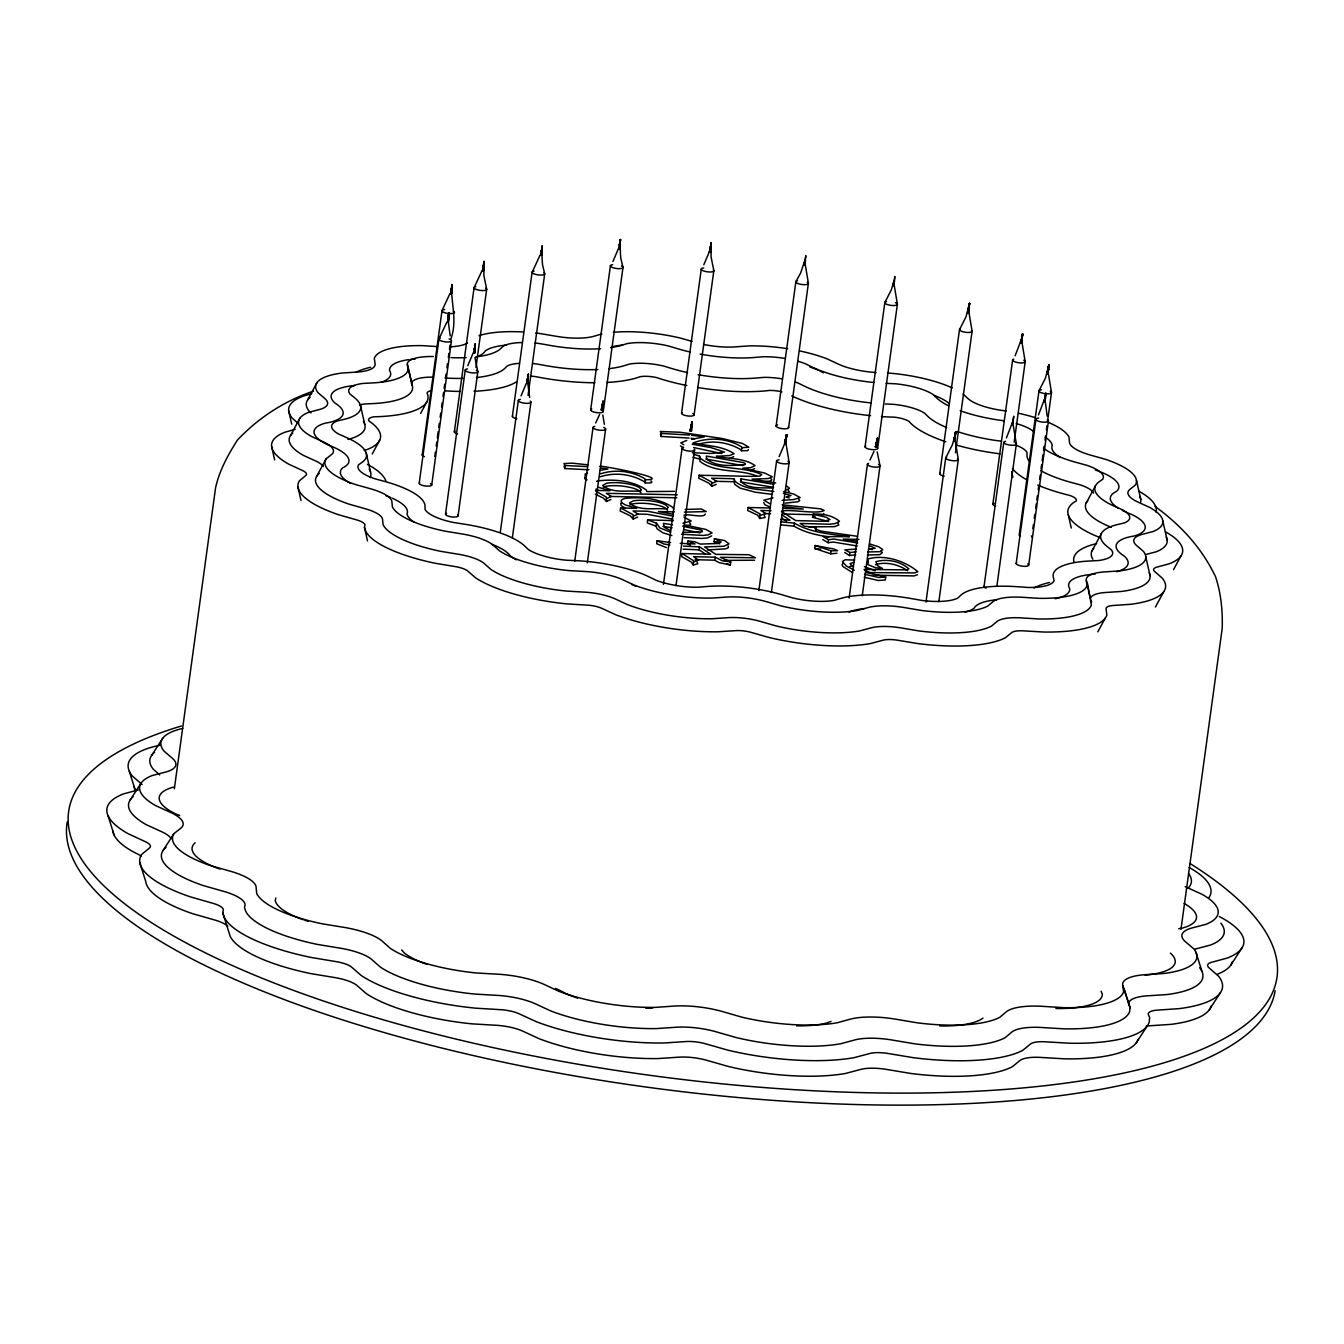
<?xml version="1.0" encoding="UTF-8"?>
<svg xmlns="http://www.w3.org/2000/svg" width="1344" height="1344" viewBox="0 0 1344 1344"><rect width="100%" height="100%" fill="white"/><g stroke="black" fill="none" stroke-linecap="round" stroke-linejoin="round"><path stroke-width="1.5" d="M710.808 247.43L710.791 248.388L711.262 242.894L709.733 252.151L711.262 242.894L711.01 256.637L713.815 270.463M955.298 436.246L955.231 437.237L955.735 431.676L953.837 440.765L955.735 431.676L954.694 440.563L955.735 431.676L954.811 437.22L955.147 436.279M967.546 312.43L969.494 303.408L968.419 312.715L969.494 303.408L967.714 312.564L969.494 303.408L969.024 308.885L969.494 303.408L966.017 316.781L959.767 329.129M691.555 427.627L692.026 422.066L690.127 430.954L692.026 422.066L690.547 430.903L691.438 426.552L691.488 431.155L692.026 422.066L691.018 427.577L692.026 422.066L691.152 427.61L691.471 426.67M876.994 442.613L876.624 447.014L877.447 438.077L875.482 447.098L877.447 438.077L875.599 446.947L876.742 442.546M894.382 281.014L894.348 281.938L894.802 276.444L893.575 285.751L894.281 281.047M1015.14 355.74L1021.793 338.335L1021.306 343.123L1022.616 333.833L1020.953 343.039L1022.616 333.833L1021.49 343.14L1022.616 333.833L1022.162 339.326L1022.179 338.402M1045.397 397.622L1045.38 398.58L1045.884 393.12L1044.322 402.36L1045.884 393.12L1044.154 402.293L1045.464 397.69M619.886 244.087L619.886 245.045L620.407 239.585L619.466 248.909L620.407 239.585L619.769 248.875L620.407 239.585L619.45 244.978L620.407 239.585L619.45 244.978L619.702 244.07M786.122 439.286L785.921 443.772L786.576 434.767L784.61 443.722L786.576 434.767L786.072 440.345L786.576 434.767L784.896 443.604L786.576 434.767L786.072 440.345L786.576 434.767L784.661 443.671L779.134 456.624M451.45 293.765L451.97 284.558L450.962 293.866L451.97 284.558L451.282 293.849L451.483 289.145C451.937 306.046 457.027 322.106 450.878 338.99M527.806 383.494L528.343 374.27L526.747 383.09L528.343 374.27L527.638 383.258L528.343 374.27M541.582 255.226L542.119 246.002L541.044 255.31L542.119 246.002L541.38 255.293L541.649 250.505L542.472 264.482L544.706 273.874L528.074 395.354M619.903 248.774L619.97 244.154L620.726 257.88L622.894 267.053M448.409 322.073L448.913 312.934L447.922 318.326L448.913 312.934L448.258 321.938L448.913 312.934L447.972 318.461L448.913 312.934L448.358 322.174L450.19 335.882M475.961 367.5L486.679 289.262L483.84 275.268L484.075 261.492L483.218 270.799L484.075 261.492L483.353 270.463L484.075 261.492L483.034 266.952L483.286 265.978M602.616 405.787L602.549 410.374L603.053 401.218L602.162 410.138L603.053 401.218L601.272 410.071L603.053 401.218L601.793 410.071L602.263 405.77M710.758 247.498L710.758 252.101M483.571 270.648L484.075 261.492L483.235 266.868L483.353 265.961M483.622 266.011L482.849 270.782L483.454 266.095M969.074 307.961L969.007 308.969L969.024 307.927M805.207 261.022L805.812 255.595L804.434 264.869L805.157 260.198M610.915 499.447L606.497 501.463L603.59 498.254L595.325 494.155M637.644 517.054L633.226 519.07L630.319 515.861L620.172 510.972L620.592 507.965L636.703 508.351L625.346 504.941L621.701 502.606L621.13 500.64A17.808 5.326 7.8 0 1 625.279 498.389C641.323 496.742 659.551 498.036 673.042 507.595L673.613 509.208M716.234 484.31L711.749 486.326L708.859 483.134L698.695 478.229L699.098 475.238L751.834 476.381L760.066 476.028L761.729 474.55C742.459 465.528 717.931 471.24 700.426 458.455L699.434 455.935L693.42 454.272M451.382 289.044L451.046 293.462L451.466 289.061M1022.162 338.369L1022.095 339.276L1022.146 338.419M359.705 404.947A32.558 9.744 7.8 0 1 364.829 403.973L372.322 403.62A79.783 23.856 7.8 0 0 412.306 385.577L407.282 363.451A39.48 11.81 7.8 0 1 433.272 356.513M411.499 383.762L411.6 382.872A32.558 9.744 7.8 0 1 433.037 377.16M1048.387 422.386A72.862 21.79 7.8 0 1 1068.967 437.002L1069.438 441.79A39.48 11.81 7.8 0 0 1091.983 455.515L1105.793 459.413A72.862 21.79 7.8 0 1 1135.277 485.1L1130.405 488.998A39.48 11.81 7.8 0 0 1139.309 502.69L1149.842 507.494A72.862 21.79 7.8 0 1 1152.782 531.619L1143.139 534.139A39.48 11.81 7.8 0 0 1137.36 546.168L1143.341 551.292A72.862 21.79 7.8 0 1 1119.384 570.931L1106.146 571.788A39.48 11.81 7.8 0 0 1086.355 580.709L1087.061 585.53A72.862 21.79 7.8 0 1 1039.097 598.332L1023.859 597.391A39.48 11.81 7.8 0 0 992.46 602.129L987.79 606.06A72.862 21.79 7.8 0 1 921.614 610.478L906.209 607.874A39.48 11.81 7.8 0 0 866.981 607.858L857.522 610.428A72.862 21.79 7.8 0 1 781.099 605.926L767.39 601.978A39.48 11.81 7.8 0 0 725.054 597.19L711.95 598.097A72.862 21.79 7.8 0 1 634.502 585.211L624.137 580.39A39.48 11.81 7.8 0 0 583.817 571.418L568.63 570.562A72.862 21.79 7.8 0 1 499.514 550.838L493.752 545.731A39.48 11.81 7.8 0 0 460.303 533.669L444.864 531.132A72.862 21.79 7.8 0 1 392.398 506.974L391.927 502.186A39.48 11.81 7.8 0 0 369.382 488.46L355.572 484.562A72.862 21.79 7.8 0 1 326.088 458.875L330.977 454.978A39.48 11.81 7.8 0 0 322.056 441.286L311.522 436.481A72.862 21.79 7.8 0 1 308.582 412.356L318.226 409.836A39.48 11.81 7.8 0 0 324.005 397.807L318.024 392.683A72.862 21.79 7.8 0 1 341.981 373.044L355.219 372.187A39.48 11.81 7.8 0 0 375.01 363.266L374.304 358.445A72.862 21.79 7.8 0 1 422.268 345.643L437.506 346.584M1087.33 582.893L1091.362 604.951A79.783 23.856 7.8 0 1 1038.845 618.962L1022.465 617.971A32.558 9.744 7.8 0 0 996.559 621.886L991.486 626.102A79.783 23.856 7.8 0 1 919.01 630.941L902.429 628.152A32.558 9.744 7.8 0 0 870.072 628.135L859.841 630.89A79.783 23.856 7.8 0 1 776.16 625.951L761.376 621.718A32.558 9.744 7.8 0 0 726.466 617.77L712.32 618.744A79.783 23.856 7.8 0 1 627.514 604.632L616.325 599.441A32.558 9.744 7.8 0 0 583.061 592.049L566.698 591.091A79.783 23.856 7.8 0 1 491.014 569.52L484.764 564.01A32.558 9.744 7.8 0 0 457.178 554.047L440.563 551.309A79.783 23.856 7.8 0 1 383.124 524.849L382.553 519.691A32.558 9.744 7.8 0 0 363.955 508.385L349.104 504.168A79.783 23.856 7.8 0 1 316.831 476.045L326.088 458.875M1185.173 886.586A49.274 14.734 7.8 0 0 1188.869 888.317L1202.023 894.298A90.938 27.199 7.8 0 1 1205.686 924.403L1193.657 927.545A49.274 14.734 7.8 0 0 1186.433 942.581L1193.892 948.965A90.938 27.199 7.8 0 1 1163.988 973.476L1147.474 974.534A49.274 14.734 7.8 0 0 1122.794 985.673L1123.651 991.687A90.938 27.199 7.8 0 1 1063.793 1007.664L1044.775 1006.488A49.274 14.734 7.8 0 0 1005.598 1012.402L999.785 1017.324A90.938 27.199 7.8 0 1 917.179 1022.818L897.96 1019.575A49.274 14.734 7.8 0 0 849.005 1019.542L837.194 1022.767A90.938 27.199 7.8 0 1 741.821 1017.139L724.718 1012.217A49.274 14.734 7.8 0 0 671.882 1006.236L655.519 1007.378A90.938 27.199 7.8 0 1 558.869 991.301L545.933 985.27A49.274 14.734 7.8 0 0 495.617 974.081L476.666 973.006A90.938 27.199 7.8 0 1 390.398 948.41L383.208 942.026A49.274 14.734 7.8 0 0 341.46 926.957L322.207 923.798A90.938 27.199 7.8 0 1 256.721 893.642L256.133 887.662A49.274 14.734 7.8 0 0 228.01 870.559L210.773 865.687A90.938 27.199 7.8 0 1 173.981 833.616L180.062 828.778A49.274 14.734 7.8 0 0 168.924 811.675L155.786 805.678A90.938 27.199 7.8 0 1 152.124 775.572L164.153 772.43A49.274 14.734 7.8 0 0 171.36 757.411L163.918 751.027A90.938 27.199 7.8 0 1 182.767 728.398M1124.004 988.411L1130.052 1007.714L1129.666 1011.36A99.574 29.77 7.8 0 1 1064.129 1028.849L1043.666 1027.622A40.639 12.146 7.8 0 0 1011.343 1032.494L1005.01 1037.77A99.574 29.77 7.8 0 1 914.575 1043.801L893.861 1040.323A40.639 12.146 7.8 0 0 853.474 1040.306L840.722 1043.75A99.574 29.77 7.8 0 1 736.294 1037.585L717.83 1032.293A40.639 12.146 7.8 0 0 674.268 1027.37L656.611 1028.58A99.574 29.77 7.8 0 1 550.788 1010.957L536.81 1004.489A40.639 12.146 7.8 0 0 495.298 995.266L474.886 994.073A99.574 29.77 7.8 0 1 380.419 967.142L372.624 960.271A40.639 12.146 7.8 0 0 338.184 947.839L317.453 944.429A99.574 29.77 7.8 0 1 245.767 911.4L244.474 907.57L245.062 904.966A40.639 12.146 7.8 0 0 221.861 890.854L203.33 885.595A99.574 29.77 7.8 0 1 163.044 850.483L173.981 833.616M1013.057 420.756L1012.939 421.747L1013.762 416.186L1012.502 425.023L1013.141 420.655L1006.404 437.909M448.274 317.402L447.77 321.787L448.913 312.934L447.955 321.838L448.174 317.402M174.35 788.81L215.578 487.771C219.324 470.652 228.06 454.709 237.451 440.042C258.569 417.665 284.374 400.966 313.555 391.087M422.234 455.078L441.974 310.934M419.227 483.05L438.967 338.923L446.947 321.888M434.801 456.355L435.355 452.239M436.212 446.074L436.766 441.958M437.338 437.825L438.178 431.659M438.749 427.543L439.303 423.41M440.16 417.245L440.714 413.129M441.571 406.946L442.126 402.83M442.982 396.648L443.537 392.532M444.108 388.416L444.662 384.3M445.519 378.118L446.074 374.002M446.93 367.819L447.485 363.703M448.342 357.521L448.896 353.405M449.467 349.289L450.022 345.173M431.71 485.134L451.45 340.99M454.339 431.911L474.079 287.767M445.519 514.063L465.259 369.919M458.069 515.962L477.809 371.818M512.383 416.321L532.123 272.177M500.287 532.241L518.347 400.445M512.316 538.037L530.947 402.142M588.941 469.778L564.698 468.535L565.102 465.528L563.892 463.613L572.09 463.142L588 464.856M590.671 409.819L610.428 265.675M574.711 561.338L593.04 427.493M603.238 411.701L622.978 267.557M587.311 562.834L605.64 428.988M606.497 501.463L606.329 497.095L595.745 491.148M633.226 519.07L633.058 514.702L620.592 507.965M650.983 480.866C654.461 483.79 646.296 482.899 645.053 482.815L645.103 478.901C632.033 471.038 615.317 468.955 600.734 473.794M673.378 520.615L647.69 519.876L647.27 522.883L656.074 526.243L657.065 528.763L662.676 532.694L671.832 535.55M689.153 438.06L661.097 436.447L661.5 433.44L660.29 431.508L680.333 432.264L722.215 438.514L742.745 443.554L748.877 447.233L741.854 447.72L741.502 446.813C727.138 438.043 708.691 436.85 693.034 443.016C706.574 445.922 722.45 445.721 734.093 453.718L729.658 455.566L716.335 456.322C728.935 459.06 744.274 457.867 755.059 465.578L750.859 467.628L742.913 468.166L764.753 473.054L772.262 476.834L768.348 478.548L752.035 479.153L775.706 482.933M656.074 526.243L656.494 523.236L647.69 519.876M670.622 542.573L657.115 540.725L656.695 543.732L666.355 547.579M681.576 413.028L701.316 268.884M663.432 584.354L682.046 448.442M694.058 415.111L713.798 270.967M675.998 585.648L694.613 449.736M683.424 546.134L699.485 546.84L710.69 554.215L682.046 553.543L681.626 556.55L691.337 562.128L693.235 564.967L697.805 563.808L697.082 561.96M756.487 475.86C738.427 468.787 715.949 473.542 700.006 461.446L699.434 455.935M719.796 543.883L714.017 541.733L714.42 538.726L721.19 542.002L717.679 543.514L700.241 544.085L694.663 541.682L687.91 541.094L687.506 544.102L690.346 545.042M693.235 564.967L693.538 560.683L682.046 553.543M705.482 554.064L699.065 549.83L699.485 546.84M711.749 486.326L711.581 481.975L699.098 475.238M714.42 538.726L724.618 540.523L729.053 543.833L723.912 546.252L704.609 546.941L715.814 554.333L749.112 554.736L755.395 557.794L720.317 557.29L730.75 561.994L730.33 565.001L718.754 562.514L714.756 560.179L715.159 557.172L693.504 556.668L698.527 559.978L693.655 561.96M771.691 494.323L755.278 492.19L740.174 488.141L734.614 484.243L734.076 478.733L711.614 478.195L716.654 481.32L712.152 483.319M748.373 449.618L747.684 450.66L741.451 450.727L741.854 447.72M773.976 484.31L740.964 478.884L740.561 481.891L773.573 487.318M770.398 507.998L748.07 507.494L747.667 510.485L757.697 515.206L759.763 518.465L765.173 517.474L764.215 515.323M759.763 518.465L759.982 513.912L748.07 507.494M776.093 426.132L795.833 281.988M758.873 590.486L776.63 460.757M788.659 427.409L808.399 283.265L805.308 264.751M771.355 592.553L789.113 462.84M828.929 536.978C816.85 535.097 804.502 532.493 794.069 526.159L794.489 523.152L781.166 521.842M828.576 521.522L812.566 517.289L812.986 514.282C821.839 513.257 832.776 515.474 839.479 521.287L834.943 523.673L829.584 524.21L800.134 523.454L804.367 526.193L816.228 527.57L815.825 530.561M836.942 553.258L830.76 553.812L814.716 548.52L815.136 545.513L834.154 549.091L837.547 550.704L831.163 550.822L815.136 545.513M822.83 539.616L828.122 542.724L828.542 539.734L833.75 539.045L857.674 542.993M830.76 553.812L831.163 550.822M844.721 552.468L849.526 555.542L849.946 552.535L856.162 551.846M865.049 446.863L884.806 302.736M849.122 598.013L867.468 464.167M877.649 448.358L897.389 304.214L894.298 285.617M862.243 595.778L880.018 466.049M865.771 572.376L885.713 577.013L885.31 580.02L878.422 580.49L864.209 577.231M939.758 473.726L959.498 329.582M925.982 601.994L945.722 457.85M955.45 452.76L972.098 331.279L968.99 312.581M938.851 601.625L958.322 459.547L955.214 440.849M992.88 504.05L1012.637 359.906M984.026 586.606L1003.766 442.462M1014.182 442.109L1025.186 361.788M996.895 586.034L1016.366 443.957L1013.258 425.342M1016.148 563.64L1035.905 419.496M1032.847 528.713L1033.418 524.597M1034.258 518.414L1034.83 514.298M1035.67 508.116L1036.241 504M1036.795 499.884L1037.366 495.768M1038.206 489.586L1038.778 485.47M1039.618 479.287L1040.189 475.171M1041.029 468.989L1041.6 464.873M1042.154 460.757L1043.011 454.574M1043.566 450.458L1044.137 446.342M1044.977 440.16L1045.548 436.044M1046.388 429.862L1046.959 425.746M1047.514 421.63L1051.462 392.801M1028.714 564.934L1048.471 420.79M1180.973 929.376L1222.217 628.337C1222.738 611.033 1221.041 593.074 1215.497 576.626C1201.872 547.949 1180.519 524.882 1154.966 506.369M1048.152 369.298L1047.396 373.985L1048.925 364.745L1047.245 373.582L1048.925 364.745L1047.094 373.867L1048.925 364.745L1048.454 370.222L1048.925 364.745L1045.464 378.067L1038.996 390.734L1019.239 534.862A6.35 1.898 7.8 0 0 1020.466 536.441M474.449 348.331L475.238 343.846L474.6 353.119L475.238 343.846L474.062 352.699L474.634 348.331L474.197 349.255M785.77 439.286L784.61 443.722M1138.15 1039.198A111.77 33.432 7.8 0 1 1064.582 1058.837L1042.07 1057.51A28.442 8.501 7.8 0 0 1019.458 1060.92L1012.402 1066.699A111.77 33.432 7.8 0 1 910.879 1073.47L888.082 1069.673A28.442 8.501 7.8 0 0 859.824 1069.656L845.695 1073.419A111.77 33.432 7.8 0 1 728.465 1066.498L708.12 1060.702A28.442 8.501 7.8 0 0 677.628 1057.258L658.14 1058.551A111.77 33.432 7.8 0 1 539.347 1038.778L523.891 1031.671A28.442 8.501 7.8 0 0 494.861 1025.203L472.349 1023.876A111.77 33.432 7.8 0 1 366.324 993.636L357.638 986.076A28.442 8.501 7.8 0 0 333.547 977.374L310.75 973.594A111.77 33.432 7.8 0 1 230.261 936.533L222.718 912.727L223.356 909.938A19.807 5.93 7.8 0 0 212.05 903.067L190.411 896.868A120.406 36.002 7.8 0 1 141.691 854.414L149.15 848.249A19.807 5.93 7.8 0 0 144.682 841.361L128.268 833.784A120.406 36.002 7.8 0 1 123.413 793.918L138.398 789.886M367.5 540.876L364.442 527.419L364.963 525.185A15.876 4.754 7.8 0 0 355.891 519.674L338.554 514.718A96.482 28.846 7.8 0 1 299.527 480.698L305.491 475.759A15.876 4.754 7.8 0 0 301.913 470.249L288.758 464.167A96.482 28.846 7.8 0 1 284.878 432.23L295.142 429.341M691.253 426.552L690.228 430.92L691.219 426.569M1021.793 338.335L1020.634 342.787M619.349 245.045L619.584 244.104M803.88 264.667L805.006 260.098L800.554 273.185L795.934 281.501M1045.111 397.606L1038.475 414.91M1012.973 420.672L1011.78 425.174M1043.935 402.175L1045.078 397.656M451.147 289.061L450.912 290.002L451.147 289.094M953.786 440.597L954.912 436.178L952.241 445.049L945.991 457.397M1048.118 369.264L1047.01 373.649M892.819 285.432L893.978 280.963L891.324 289.85L884.974 302.249M482.093 270.48L474.264 287.297M449.988 293.496L442.075 310.447M473.256 352.8L467.762 365.753M540.137 254.974L532.392 271.723M526.361 383.242L521.035 395.926M618.425 248.556L612.931 261.509M709.296 251.849L703.819 264.751M599.609 414.506L595.678 422.94M873.97 451.433L869.971 460.001M307.759 399.739L316.999 382.603M290.59 435.439L299.846 418.286M1097.83 631.865L1105.222 618.156M1173.547 569.638L1180.956 555.912M1155.437 607.051L1163.77 591.629M372.254 453.97L379.697 440.16M420.605 413.448L427.123 401.369M1086.086 503.227L1095.41 485.957M1091.983 550.922L1101.29 533.669M763.778 502.538L764.736 504.706L769.591 506.806M151.721 755.261L162.624 738.444M130.284 799.814L141.204 782.964M1136.318 1042.776L1147.205 1025.959M1230.802 965.126L1241.722 948.276M1209.365 1009.697L1220.268 992.863M584.674 477.137L584.774 478.817L587.009 479.875M788.088 492.475L789.146 491.299L787.97 489.922M316.831 476.045L319.166 473.458M163.044 850.483L165.967 847.258M1187.777 888.418L1189.726 886.267A99.574 29.77 7.8 0 0 1188.718 873.65M754.639 468.586L750.456 470.635M711.698 535.886L707.515 537.936L702.542 538.423L684.247 537.701M733.69 456.708L729.238 458.556M564.026 466.082L564.698 468.535M660.425 433.994L661.097 436.447M917.465 574.711L914.071 575.921L873.365 575.148M849.626 566.647L853.238 565.421M843.276 563.186L842.033 564.547L842.856 566.496L852.499 572.611M816.228 527.57L814.985 528.326L815.573 529.217L821.184 531.132L857.287 536.29M875.465 564.732C886.015 561.254 898.716 564.53 907.738 570.797M849.526 555.542L855.758 554.837M828.122 542.724L833.347 542.052L857.254 545.983M587.429 473.273L585.077 474.146L585.194 475.826M603.238 487.166L606.228 486.226A26.158 7.829 7.8 0 1 619.063 485.806A22.378 6.686 7.8 0 1 630.991 487.603A15.775 4.721 7.8 0 1 639.122 490.745L640.903 492.71M629.966 504.773L632.957 503.832A26.158 7.829 7.8 0 1 645.775 503.412A22.378 6.686 7.8 0 1 657.72 505.21A15.775 4.721 7.8 0 1 665.851 508.351L667.632 510.317M785.417 490.342L789.55 488.309L786.509 485.957M686.767 440.412L680.854 442.831L683.81 444.78M674.47 491.35L646.884 491.602L646.313 489.989C632.822 480.43 614.594 479.136 598.55 480.782A17.808 5.326 7.8 0 0 596.585 481.37M698.695 444.242C712.673 439.824 728.633 442.394 741.082 449.82L741.451 450.727M600.314 476.784C614.897 471.962 631.613 474.046 644.683 481.908L645.053 482.815M601.894 333.967L594.384 336.118A39.48 11.81 7.8 0 1 555.156 336.101L539.75 333.497A72.862 21.79 7.8 0 0 535.634 333.01M691.538 439.32L704.374 436.884L691.471 435.254M812.566 517.289L815.22 516.751M606.917 498.456L611.318 496.44L606.312 493.332L677.242 494.794M633.646 516.062L638.047 514.046L633.024 510.938L647.623 511.274L673.226 516.163M1145.827 554.518L1156.159 551.796A79.783 23.856 7.8 0 0 1166.273 537.163M864.108 569.402L906.595 569.906L908.863 568.882C900.564 561.204 886.603 558.432 875.885 561.742L877.38 565.589L882.437 568.462L875.482 567.706L866.51 564.077M600.13 470.333L607.975 468.972L600.6 468.048M885.713 577.013L878.842 577.483L864.612 574.241M853.642 562.43L850.03 563.64L852.751 566.63M786.089 497.045L791.011 495.516L783.35 493.399M760.183 515.458L765.895 513.542L760.805 510.468L771.002 510.703M764.568 481.841L770.918 480.833L771.842 479.825L770.717 478.548M682.954 523.186L691.152 521.018L683.894 517.104M682.55 526.193L689.64 525.101L690.732 524.026L689.556 522.648M773.002 497.902L763.829 500.153L770.011 503.798M785.064 503.177L798.017 501.732L799.73 500.573L798.554 499.027M782.141 500.338L793.615 499.582L800.134 497.566L793.682 494.021A45.763 13.692 7.8 0 0 783.468 491.719M772.733 488.107C762.468 487.385 749.078 489.535 741.182 481.757L740.964 478.884M856.548 549.074L844.889 549.83L849.946 552.535M676.838 497.801L609.974 496.44M661.5 433.44L689.556 435.053M565.102 465.528L587.429 466.603M858.934 539.414L843.259 539.112L856.985 541.279M868.426 549.293L875.246 548.302L869.484 545.681M707.498 549.982L725.844 548.806L728.414 547.596L728.162 545.983M814.783 514.718L783.754 514.013M818.731 514.802L823.855 514.735L823.738 513.475M715.294 481.303L733.673 481.723M595.879 490.409L609.974 490.745L598.618 487.334M782.208 510.955C792.406 509.174 817.001 514.517 824.158 510.485L820.714 508.872L782.124 504.806M685.171 509.477L701.198 508.956L706.272 511.577L684.365 512.131M764.467 513.559L770.582 513.71M674.419 511.913L658.493 511.543L672.974 514.298M636.787 514.046L647.203 514.282L672.823 519.17M683.945 515.138C688.783 513.66 703.886 518.347 705.314 514.063M867.804 551.998L880.32 551.662L882.756 549.562L878.724 546.806L870.106 544.085M867.401 555.005L879.917 554.652L882.336 552.569L880.874 551.107M695.066 559.709L714.756 560.179M724.063 560.398L754.522 560.213M886.066 383.342L895.558 383.796A39.48 11.81 7.8 0 1 933.022 394.481L936.398 397.706A72.862 21.79 7.8 0 0 948.444 405.737M885.31 403.973L893.626 404.342A32.558 9.744 7.8 0 1 924.521 413.146L927.41 415.968A79.783 23.856 7.8 0 0 946.68 427.577M645.456 479.825C674.873 479.254 597.559 464.604 600.096 466.418M808.87 526.865L834.523 526.663L838.807 525L837.749 522.698M782.578 508.284L803.275 509.04L783.535 506.587M714.017 541.733L717.73 541.867M683.021 549.142L699.065 549.83M794.069 526.159L780.746 524.849M682.836 532.409L701.854 531.922A4.822 1.445 7.8 0 0 700.409 529.889L684.214 526.596M680.215 543.346L695.1 543.95L687.91 541.094M887.527 372.994L892.735 373.414A72.862 21.79 7.8 0 1 952.174 387.862M780.679 519.439L790.037 520.229L781.99 514.92M814.716 548.52L820.781 549.142M730.75 561.994L722.266 560.734L715.159 557.172M692.278 452.743L711.194 453.466L724.5 452.071L710.993 447.586L692.227 444.242M854.666 560.078L845.074 559.793L842.453 561.54L846.199 565.891L854.364 570.326M699.031 458.942L693 457.279M691.051 438.245L694.747 438.715M669.866 544.975L663.802 543.967L657.115 540.725M1006.219 410.995L1001.062 410.306A39.48 11.81 7.8 0 1 967.613 398.244L963.144 394.094M1003.985 420.756L998.122 419.983A72.862 21.79 7.8 0 1 960.221 410.726M1000.658 441.118L994.997 440.362A79.783 23.856 7.8 0 1 957.146 431.491M812.986 514.282L826.392 517.289L830.004 519.574L823.855 521.287L795.799 520.598L781.469 511.375M672.521 524.782L663.415 523.404L664.49 527.503L670.471 530.46M672.101 527.789L663.012 526.411M681.458 534.223L702.962 535.416L707.918 534.929L712.102 532.896L705.986 529.469L685.625 525.185M693.588 447.518L721.963 453.6M705.953 459.094L742.946 465.578M773.909 491.618C760.973 488.981 745.584 490.392 735.017 481.236L734.076 478.733M683.794 529.586L700.006 532.896M864.461 566.681L875.078 570.713M670.555 532.106L659.954 528.007L656.494 523.236M786.946 497.246L789.314 497.935M869.064 548.688L872.206 549.713M692.076 341.376L680.266 338.05A72.862 21.79 7.8 0 0 613.334 332.304M726.6 563.623L730.33 565.001M1111.303 527.251L1108.498 526.142A79.783 23.856 7.8 0 1 1087.783 500.724M828.542 539.734L823.25 536.609L849.391 536.676C830.827 534.089 810.785 532.896 794.489 523.152M683.407 447.787L680.434 445.838M864.427 570.074L870.257 572.594L914.474 572.914L917.868 571.721C905.1 560.851 884.486 554.232 867.955 558.953L868.442 563.119M1099.93 537.566L1095.73 535.853A96.482 28.846 7.8 0 1 1073.94 502.354L1076.158 501.026A15.876 4.754 7.8 0 0 1069.74 495.432L1064.448 494.088A96.482 28.846 7.8 0 1 1037.686 485.083M1219.294 916.608L1222.418 918.204A120.406 36.002 7.8 0 1 1227.274 958.07L1212.271 962.102A19.807 5.93 7.8 0 0 1209.382 968.134L1218.571 976.198A120.406 36.002 7.8 0 1 1178.974 1008.655L1158.259 1010.066A19.807 5.93 7.8 0 0 1148.33 1014.535L1149.674 1017.559L1149.204 1022.095A120.406 36.002 7.8 0 1 1069.942 1043.246L1046.002 1041.852A19.807 5.93 7.8 0 0 1030.243 1044.238L1022.666 1050.386A120.406 36.002 7.8 0 1 913.315 1057.678L889.022 1053.646A19.807 5.93 7.8 0 0 869.333 1053.629L854.263 1057.627A120.406 36.002 7.8 0 1 727.978 1050.185L706.272 1044.019A19.807 5.93 7.8 0 0 685.037 1041.617L664.255 1042.978A120.406 36.002 7.8 0 1 536.29 1021.675L519.809 1014.115A19.807 5.93 7.8 0 0 499.582 1009.613L475.608 1008.168A120.406 36.002 7.8 0 1 361.385 975.61L352.094 967.546A19.807 5.93 7.8 0 0 335.311 961.498L311.035 957.432A120.406 36.002 7.8 0 1 224.347 917.515L222.718 912.727M141.372 855.96L132.77 851.558A111.77 33.432 7.8 0 1 112.913 831.062M595.896 489.098L598.214 490.342M624.943 507.948L621.281 505.613L620.71 503.647A17.808 5.326 7.8 0 1 621.482 502.757M781.586 517.927L786.408 521.119M298.015 423.326L291.85 417.698A96.482 28.846 7.8 0 1 311.842 393.708M159.701 774.967L153.132 769.054A99.574 29.77 7.8 0 1 154.56 752.304M310.918 412.91L308.885 410.777A79.783 23.856 7.8 0 1 310.027 397.37M1090.673 599.76L1091.681 602.028M1122.794 985.673L1130.052 1007.714M407.165 364.644L412.306 385.577M364.442 527.419L365.736 531.266A96.482 28.846 7.8 0 0 435.204 563.254L454.658 566.496A15.876 4.754 7.8 0 1 468.098 571.351L475.558 577.802A96.482 28.846 7.8 0 0 567.067 603.91L586.286 605.052A15.876 4.754 7.8 0 1 602.498 608.664L615.703 614.729A96.482 28.846 7.8 0 0 718.25 631.781L734.899 630.689A15.876 4.754 7.8 0 1 751.918 632.621L769.306 637.56A96.482 28.846 7.8 0 0 870.475 643.541L882.571 640.332A15.876 4.754 7.8 0 1 898.346 640.349L917.801 643.574A96.482 28.846 7.8 0 0 1005.43 637.728L1011.494 632.806A15.876 4.754 7.8 0 1 1024.111 630.89L1043.314 632.016A96.482 28.846 7.8 0 0 1106.818 615.065L1106.129 609A15.876 4.754 7.8 0 1 1114.075 605.422L1130.674 604.296A96.482 28.846 7.8 0 0 1162.392 578.273L1155.034 571.822A15.876 4.754 7.8 0 1 1157.352 566.983L1169.364 563.758A96.482 28.846 7.8 0 0 1165.483 531.804M1195.975 952.291L1201.922 971.342M129.36 771.389L135.307 790.457A111.77 33.432 7.8 0 1 134.198 786.475M139.776 862.445L145.807 881.782A111.77 33.432 7.8 0 0 192.814 913.735L213.158 919.548A28.442 8.501 7.8 0 1 227.858 926.335M108.158 815.993L114.106 835.044M1051.478 392.314L1048.421 373.884M789.13 462.336L786.072 443.906M1025.102 361.284L1022.095 343.006M879.95 465.545L877.195 451.92M477.742 371.297L474.986 357.672M1162.795 520.85L1167.13 540.019M1136.436 480.245L1140.77 499.397M1145.726 556.55L1150.061 575.719M1086.355 580.709L1090.236 597.862M1068.278 514.735L1071.286 528.058M1011.595 471.576L1012.889 477.288M360.444 405.334L364.762 424.385M366.223 453.046L370.541 472.08M288.674 410.743L291.715 424.166M297.982 487.133L301.006 500.539M271.622 446.477L274.646 459.9M1047.178 416.136L1045.38 402.259M604.363 424.318L602.801 415.01M529.654 397.438L527.839 383.443M1128.792 1004.892A40.639 12.146 7.8 0 1 1149.154 995.702L1166.911 994.56A99.574 29.77 7.8 0 0 1199.638 967.714M1211.129 1006.102A111.77 33.432 7.8 0 1 1171.027 1024.363L1151.539 1025.657A28.442 8.501 7.8 0 0 1146.331 1026.161M1170.406 953.098A70.106 20.966 7.8 0 1 1145.071 975.106M219.996 869.081A70.106 20.966 7.8 0 1 195.132 842.822M427.022 964.354A70.106 20.966 7.8 0 1 403.855 952.577A70.106 20.966 7.8 0 0 401.654 949.973M308.347 921.379A70.106 20.966 7.8 0 1 305.021 920.304M303.408 919.75A70.106 20.966 7.8 0 1 275.218 900.262A70.106 20.966 7.8 0 0 275.755 897.926M652.781 1007.95A70.106 20.966 7.8 0 1 645.775 1008.218M577.584 998.071A70.106 20.966 7.8 0 1 565.538 993.434A70.106 20.966 7.8 0 0 555.475 988.445M796.656 1025.858A70.106 20.966 7.8 0 0 826.862 1022.986A70.106 20.966 7.8 0 1 831.046 1021.44M142.128 784.594A19.807 5.93 7.8 0 0 141.305 783.854L132.115 775.79A120.406 36.002 7.8 0 1 159.802 745.265M171.209 838.555A40.639 12.146 7.8 0 0 160.356 831.146L146.261 824.678A99.574 29.77 7.8 0 1 133.056 796.824M179.626 815.489A70.106 20.966 7.8 0 0 176.602 814.33A70.106 20.966 7.8 0 1 173.292 787.147M1184.03 903.403A70.106 20.966 7.8 0 1 1182.434 928.066A70.106 20.966 7.8 0 0 1178.688 928.738M1220.806 923.126A99.574 29.77 7.8 0 1 1210.524 945.034L1197.638 948.444A40.639 12.146 7.8 0 0 1194.85 949.2M1232.482 961.514A111.77 33.432 7.8 0 1 1217.378 974.215M1055.897 1008.504A70.106 20.966 7.8 0 0 1102.298 993.804A70.106 20.966 7.8 0 1 1101.156 991.267M982.985 1018.063A70.106 20.966 7.8 0 1 939.775 1025.942M1189.121 867.468A120.406 36.002 7.8 0 1 1208.995 897.574M1090.572 598.634A32.558 9.744 7.8 0 1 1106.986 592.402L1121.215 591.478A79.783 23.856 7.8 0 0 1149.271 572.88M1095.142 574.106A56.179 16.8 7.8 0 0 1069.723 588.722A56.179 16.8 7.8 0 1 1055.309 598.752M1034.057 588.034A96.482 28.846 7.8 0 1 1049.546 582.49M1116.662 571.687A56.179 16.8 7.8 0 0 1124.306 556.13A56.179 16.8 7.8 0 1 1133.95 536.054A56.179 16.8 7.8 0 0 1131.295 514.282A56.179 16.8 7.8 0 1 1122.324 510.434M386.182 495.768A56.179 16.8 7.8 0 1 390.953 497.65M392.431 498.288A56.179 16.8 7.8 0 1 407.014 513.794A56.179 16.8 7.8 0 0 413.952 522.026M350.582 483.487A56.179 16.8 7.8 0 1 342.838 467.746A56.179 16.8 7.8 0 0 327.986 444.914A56.179 16.8 7.8 0 1 325.332 423.142A56.179 16.8 7.8 0 0 334.975 403.082A56.179 16.8 7.8 0 1 354.833 385.493M516.314 559.843A56.179 16.8 7.8 0 1 510.082 555.694A56.179 16.8 7.8 0 0 491.602 544.186M1074.041 562.38A96.482 28.846 7.8 0 1 1096.67 543.614M1092.907 559.255A79.783 23.856 7.8 0 1 1093.73 548.453M631.579 584.438A56.179 16.8 7.8 0 1 635.897 586.404M849.038 612.108A56.179 16.8 7.8 0 1 864.108 608.63M364.19 450.559A96.482 28.846 7.8 0 0 371.7 422.94L369.079 421.075A15.876 4.754 7.8 0 1 374.304 416.791L379.411 416.623A96.482 28.846 7.8 0 0 427.745 394.817L427.039 392.986A15.876 4.754 7.8 0 1 431.474 390.617M363.418 421.495A79.783 23.856 7.8 0 1 347.962 439.454M369.146 469.19A79.783 23.856 7.8 0 1 370.238 477.523M367.45 464.386A96.482 28.846 7.8 0 1 385.963 481.253M323.366 466.486A32.558 9.744 7.8 0 0 314.681 460.538L303.374 455.364A79.783 23.856 7.8 0 1 292.807 433.054M1118.662 508.385A56.179 16.8 7.8 0 1 1116.444 491.45A56.179 16.8 7.8 0 0 1095.242 469.963M475.843 357.017A56.179 16.8 7.8 0 0 485.15 351.036A56.179 16.8 7.8 0 1 506.537 345.089M476.465 356.798A72.862 21.79 7.8 0 0 500.875 348.449L503.546 345.912A39.48 11.81 7.8 0 1 522.094 342.535M466.2 357.622A72.862 21.79 7.8 0 1 450.979 357.638M476.465 377.546A79.783 23.856 7.8 0 0 504.974 368.206L507.242 365.954A32.558 9.744 7.8 0 1 519.305 363.317M463.008 378.386A79.783 23.856 7.8 0 1 445.066 378.017M516.466 381.847A96.482 28.846 7.8 0 1 474.012 391.255M460.085 391.457A96.482 28.846 7.8 0 1 444.982 390.818M467.494 342.972A39.48 11.81 7.8 0 1 450.122 346.819M534.946 343.039A39.48 11.81 7.8 0 1 539.414 343.526L549.074 345.24A72.862 21.79 7.8 0 0 600.617 348.701M533.131 363.586A32.558 9.744 7.8 0 1 536.827 363.989L545.294 365.518A79.783 23.856 7.8 0 0 597.828 369.516M478.985 335.681A72.862 21.79 7.8 0 1 523.37 331.985M530.309 376.219A15.876 4.754 7.8 0 1 535.601 376.622L541.195 377.698A96.482 28.846 7.8 0 0 594.871 382.738M407.988 366.509A72.862 21.79 7.8 0 1 371.482 382.99L362.998 383.426A39.48 11.81 7.8 0 0 350.028 394.078L354.026 397.303A72.862 21.79 7.8 0 1 343.358 419.53L337.075 421.025A39.48 11.81 7.8 0 0 338.671 434.095L345.492 437.086A72.862 21.79 7.8 0 1 361.956 462.386L358.63 464.772A39.48 11.81 7.8 0 0 374.606 478.699L383.426 481.102A72.862 21.79 7.8 0 1 425.023 506.402L425.057 509.393A39.48 11.81 7.8 0 0 453.482 522.48L463.243 523.992A72.862 21.79 7.8 0 1 524.966 546.269L528.343 549.494A39.48 11.81 7.8 0 0 565.807 560.179L575.299 560.633A72.862 21.79 7.8 0 1 649.723 577.181L656.04 580.255A39.48 11.81 7.8 0 0 698.006 587.227L706.121 586.572A72.862 21.79 7.8 0 1 784.241 595.409L792.742 597.946A39.48 11.81 7.8 0 0 834.154 600.382L839.882 598.685A72.862 21.79 7.8 0 1 912.29 598.735L921.95 600.449A39.48 11.81 7.8 0 0 957.818 598.063L960.49 595.526A72.862 21.79 7.8 0 1 1018.45 586.79L1028.093 587.462A39.48 11.81 7.8 0 0 1054.082 580.524L1053.377 577.466A72.862 21.79 7.8 0 1 1089.883 560.986L1098.367 560.549A39.48 11.81 7.8 0 0 1111.354 549.898L1107.338 546.672A72.862 21.79 7.8 0 1 1118.006 524.446L1124.29 522.95A39.48 11.81 7.8 0 0 1122.694 509.88L1115.873 506.89A72.862 21.79 7.8 0 1 1099.409 481.589L1102.735 479.203A39.48 11.81 7.8 0 0 1086.758 465.276L1077.938 462.874A72.862 21.79 7.8 0 1 1043.431 448.174M380.923 382.334A56.179 16.8 7.8 0 0 389.558 370.474A56.179 16.8 7.8 0 1 408.526 359.671M410.138 359.453A56.179 16.8 7.8 0 1 415.296 358.966M355.841 372.372A96.482 28.846 7.8 0 1 370.642 367.265M996.778 599.743A56.179 16.8 7.8 0 0 974.131 608.177A56.179 16.8 7.8 0 1 965.093 612.142M957.012 445.25A96.482 28.846 7.8 0 0 992.494 452.81L998.222 453.617A15.876 4.754 7.8 0 1 999.936 454.003M945.806 441.79A96.482 28.846 7.8 0 1 910.762 423.326L909.065 421.445A15.876 4.754 7.8 0 0 894.012 417.144L888.518 416.976A96.482 28.846 7.8 0 1 881.412 416.573M1018.483 413.263A72.862 21.79 7.8 0 1 1035.401 417.682M1016.182 423.528A39.48 11.81 7.8 0 1 1033.855 431.659M1016.484 445.385A32.558 9.744 7.8 0 1 1027.018 452.474L1026.967 455.078A79.783 23.856 7.8 0 0 1028.832 460.774M1045.33 437.17A56.179 16.8 7.8 0 1 1052.268 445.418A56.179 16.8 7.8 0 0 1060.382 457.548M1040.743 470.618A79.783 23.856 7.8 0 0 1072.512 482.798L1080.307 484.882A32.558 9.744 7.8 0 1 1093.63 493.03M876.103 372.49A39.48 11.81 7.8 0 1 837.228 363.586L826.862 358.764A72.862 21.79 7.8 0 0 799.798 350.952M785.198 358.462A39.48 11.81 7.8 0 0 763.358 356.748L755.244 357.403A72.862 21.79 7.8 0 1 700.19 354.11M797.916 361.284A39.48 11.81 7.8 0 1 805.325 363.72L811.642 366.794A72.862 21.79 7.8 0 0 873.869 382.486M781.738 378.806A32.558 9.744 7.8 0 0 763.728 377.378L756.655 378A79.783 23.856 7.8 0 1 698.141 374.69M795.413 382.099A32.558 9.744 7.8 0 1 798.336 383.141L803.83 385.846A79.783 23.856 7.8 0 0 871.063 402.931M870.559 415.649A96.482 28.846 7.8 0 1 791.75 395.909M787.668 348.718A72.862 21.79 7.8 0 0 749.414 345.878L736.31 346.786A39.48 11.81 7.8 0 1 703.567 344.434M809.995 367.063A56.179 16.8 7.8 0 1 818.16 370.121M823.385 372.809A56.179 16.8 7.8 0 1 819.638 370.776M934.366 395.438A56.179 16.8 7.8 0 1 949.2 403.502M690.228 352.044A72.862 21.79 7.8 0 1 677.124 348.566L668.623 346.03A39.48 11.81 7.8 0 0 627.211 343.594L621.482 345.29A72.862 21.79 7.8 0 1 610.529 347.676M687.607 372.607A79.783 23.856 7.8 0 1 671.126 368.323L663.701 366.072A32.558 9.744 7.8 0 0 629.546 364.056L624.574 365.568A79.783 23.856 7.8 0 1 609.118 368.642M697.57 387.475A96.482 28.846 7.8 0 0 765.089 390.919L769.658 390.432A15.876 4.754 7.8 0 1 781.906 391.826M686.834 385.51A96.482 28.846 7.8 0 1 661.651 379.226L656.83 377.664A15.876 4.754 7.8 0 0 640.181 376.69L637.073 377.765A96.482 28.846 7.8 0 1 606.648 382.452M611.604 346.769A56.179 16.8 7.8 0 1 622.675 345.156M1027.068 479.959A96.482 28.846 7.8 0 1 1012.486 468.653M1138.805 491.148A96.482 28.846 7.8 0 1 1156.109 512.165M1139.863 496.541A79.783 23.856 7.8 0 1 1140.653 502.135M787.903 461.261A6.35 1.898 7.8 0 1 786.677 463.798A6.35 1.898 7.8 0 1 777.857 462.319A6.35 1.898 7.8 0 1 779.066 459.799M895.457 302.635A6.35 1.898 7.8 0 1 895.642 305.374A6.35 1.898 7.8 0 1 886.738 304.315A6.35 1.898 7.8 0 1 886.553 301.577M876.742 447.3A6.35 1.898 7.8 0 1 876.876 449.232M875.902 449.518A6.35 1.898 7.8 0 1 867.619 448.694A6.35 1.898 7.8 0 1 865.838 446.006M694.277 449.198A6.35 1.898 7.8 0 1 687.137 450.828A6.35 1.898 7.8 0 1 683.558 447.25M530.191 401.083A6.35 1.898 7.8 0 1 528.091 403.318A6.35 1.898 7.8 0 1 519.691 401.856A6.35 1.898 7.8 0 1 520.33 399.353M1047.396 419.714A6.35 1.898 7.8 0 1 1045.716 422.167A6.35 1.898 7.8 0 1 1036.963 420.571A6.35 1.898 7.8 0 1 1038.643 418.118M1027.656 563.858A6.35 1.898 7.8 0 1 1022.885 566.261A6.35 1.898 7.8 0 1 1016.77 562.75M476.347 370.238A6.35 1.898 7.8 0 1 475.591 372.842A6.35 1.898 7.8 0 1 466.721 371.498A6.35 1.898 7.8 0 1 467.477 368.894M457.498 514.903A6.35 1.898 7.8 0 1 451.248 516.852A6.35 1.898 7.8 0 1 446.611 513.274M451.046 339.965A6.35 1.898 7.8 0 1 444.36 341.746A6.35 1.898 7.8 0 1 440.244 338.167M449.081 338.923A6.35 1.898 7.8 0 1 450.24 339.427M430.483 483.571A6.35 1.898 7.8 0 1 426.25 486.091A6.35 1.898 7.8 0 1 419.664 482.63M807.324 282.206A6.35 1.898 7.8 0 1 806.098 284.609A6.35 1.898 7.8 0 1 797.597 283.399A6.35 1.898 7.8 0 1 797.345 280.778M788.323 426.888A6.35 1.898 7.8 0 1 781.183 428.501A6.35 1.898 7.8 0 1 777.605 424.922M971.359 330.221A6.35 1.898 7.8 0 1 965.597 332.321A6.35 1.898 7.8 0 1 960.439 328.759M944.227 476.179A6.35 1.898 7.8 0 1 940.027 473.273M1015.459 442.882A6.35 1.898 7.8 0 1 1013.779 445.217A6.35 1.898 7.8 0 1 1005.329 443.873A6.35 1.898 7.8 0 1 1005.53 441.319M985.958 588.185A6.35 1.898 7.8 0 1 984.211 586.135M878.556 464.47A6.35 1.898 7.8 0 1 878.203 467.006A6.35 1.898 7.8 0 1 869.702 466.066A6.35 1.898 7.8 0 1 868.577 463.361M1023.725 360.209A6.35 1.898 7.8 0 1 1023.372 362.762A6.35 1.898 7.8 0 1 1014.871 361.822A6.35 1.898 7.8 0 1 1013.746 359.117M995.568 506.117A6.35 1.898 7.8 0 1 993.989 503.261M957.583 458.489A6.35 1.898 7.8 0 1 951.821 460.589A6.35 1.898 7.8 0 1 946.68 457.027M926.251 601.541A6.35 1.898 7.8 0 1 926.923 601.171M485.772 288.187A6.35 1.898 7.8 0 1 484.092 290.522A6.35 1.898 7.8 0 1 475.625 289.178A6.35 1.898 7.8 0 1 475.826 286.625M457.598 433.961A6.35 1.898 7.8 0 1 455.112 431.038M603.708 427.409A6.35 1.898 7.8 0 1 603.893 430.147A6.35 1.898 7.8 0 1 594.989 429.089A6.35 1.898 7.8 0 1 594.804 426.35M453.466 311.153A6.35 1.898 7.8 0 1 448.711 313.538A6.35 1.898 7.8 0 1 442.596 310.044M443.503 309.725A6.35 1.898 7.8 0 1 444.73 309.557M424.402 456.658A6.35 1.898 7.8 0 1 422.839 454.171M543.967 272.815A6.35 1.898 7.8 0 1 541.867 275.05A6.35 1.898 7.8 0 1 533.467 273.588A6.35 1.898 7.8 0 1 534.106 271.085M516.852 418.774A6.35 1.898 7.8 0 1 512.635 415.85M621.516 265.978A6.35 1.898 7.8 0 1 620.76 268.582A6.35 1.898 7.8 0 1 611.89 267.254A6.35 1.898 7.8 0 1 612.646 264.65M602.65 410.659A6.35 1.898 7.8 0 1 596.417 412.608A6.35 1.898 7.8 0 1 591.78 409.013M713.395 269.926A6.35 1.898 7.8 0 1 710.438 271.992A6.35 1.898 7.8 0 1 702.223 270.278A6.35 1.898 7.8 0 1 703.752 267.926M692.832 413.532A6.35 1.898 7.8 0 1 688.598 416.069A6.35 1.898 7.8 0 1 682.013 412.608M1050.252 391.238A6.35 1.898 7.8 0 1 1049.026 393.758A6.35 1.898 7.8 0 1 1040.206 392.297A6.35 1.898 7.8 0 1 1041.432 389.76M1031.318 535.92A6.35 1.898 7.8 0 1 1031.722 536.945M1189.994 863.47A609.857 182.381 7.8 0 1 1052.772 1084.776A609.857 182.381 7.8 0 1 257.594 976.382A609.857 182.381 7.8 0 1 181.457 725.995M1275.154 990.73A609.857 182.381 7.8 0 1 641.155 1086.355A609.857 182.381 7.8 0 1 67.2 822.058M1013.309 420.706L1012.939 421.747L1013.309 420.706M474.768 348.432L474.734 353.018L474.818 348.415M786.139 439.354L786.139 440.294L786.156 439.32M1048.488 369.331L1048.488 370.272L1048.505 369.298M805.375 260.148L805.241 264.852L805.342 260.198M710.724 247.397L710.707 248.338L711.262 242.894L709.43 252.034L711.262 242.894L710.556 248.304L710.724 247.397M451.534 289.094L451.416 293.63L451.534 289.128M448.325 317.537L448.123 322.241L448.409 317.537M602.431 405.821L602.381 406.795L602.532 405.821M474.6 348.432L474.533 349.423L474.701 348.449M968.923 308.011L968.604 312.715L969.007 308.011M527.671 378.857L526.932 383.09L527.789 378.756M955.046 436.262L954.324 440.513L955.164 436.162M710.573 247.481L710.119 252.202L710.674 247.498M691.438 426.552L690.934 430.937L691.538 426.586M619.668 244.171L619.097 248.875L619.769 244.188M641.323 489.703L640.399 491.45C628.354 489.922 612.814 494.071 602.7 485.419L606.648 483.218A26.158 7.829 7.8 0 1 619.466 482.798A22.378 6.686 7.8 0 1 631.411 484.596A15.775 4.721 7.8 0 1 639.542 487.754L641.323 489.703M668.052 507.31L667.128 509.057C655.082 507.528 639.542 511.678 629.429 503.026L633.36 500.825A26.158 7.829 7.8 0 1 646.195 500.405A22.378 6.686 7.8 0 1 658.14 502.202A15.775 4.721 7.8 0 1 666.254 505.361L668.052 507.31M1048.236 369.331L1047.581 374.018L1048.337 369.348M541.346 250.555L540.658 255.259L541.363 250.471M968.738 307.961L968.05 312.665L968.822 307.994M527.537 378.756L527.285 379.714L527.537 378.79M710.455 247.43L710.22 248.338L710.455 247.397M876.624 442.596L875.465 447.048L876.641 442.613M448.106 317.419L447.854 318.36L448.14 317.486M744.811 464.621C732.514 465.478 716.537 467.494 706.625 458.993L706.373 456.086L743.366 462.588A4.822 1.445 7.8 0 1 744.811 464.621"/></g></svg>
